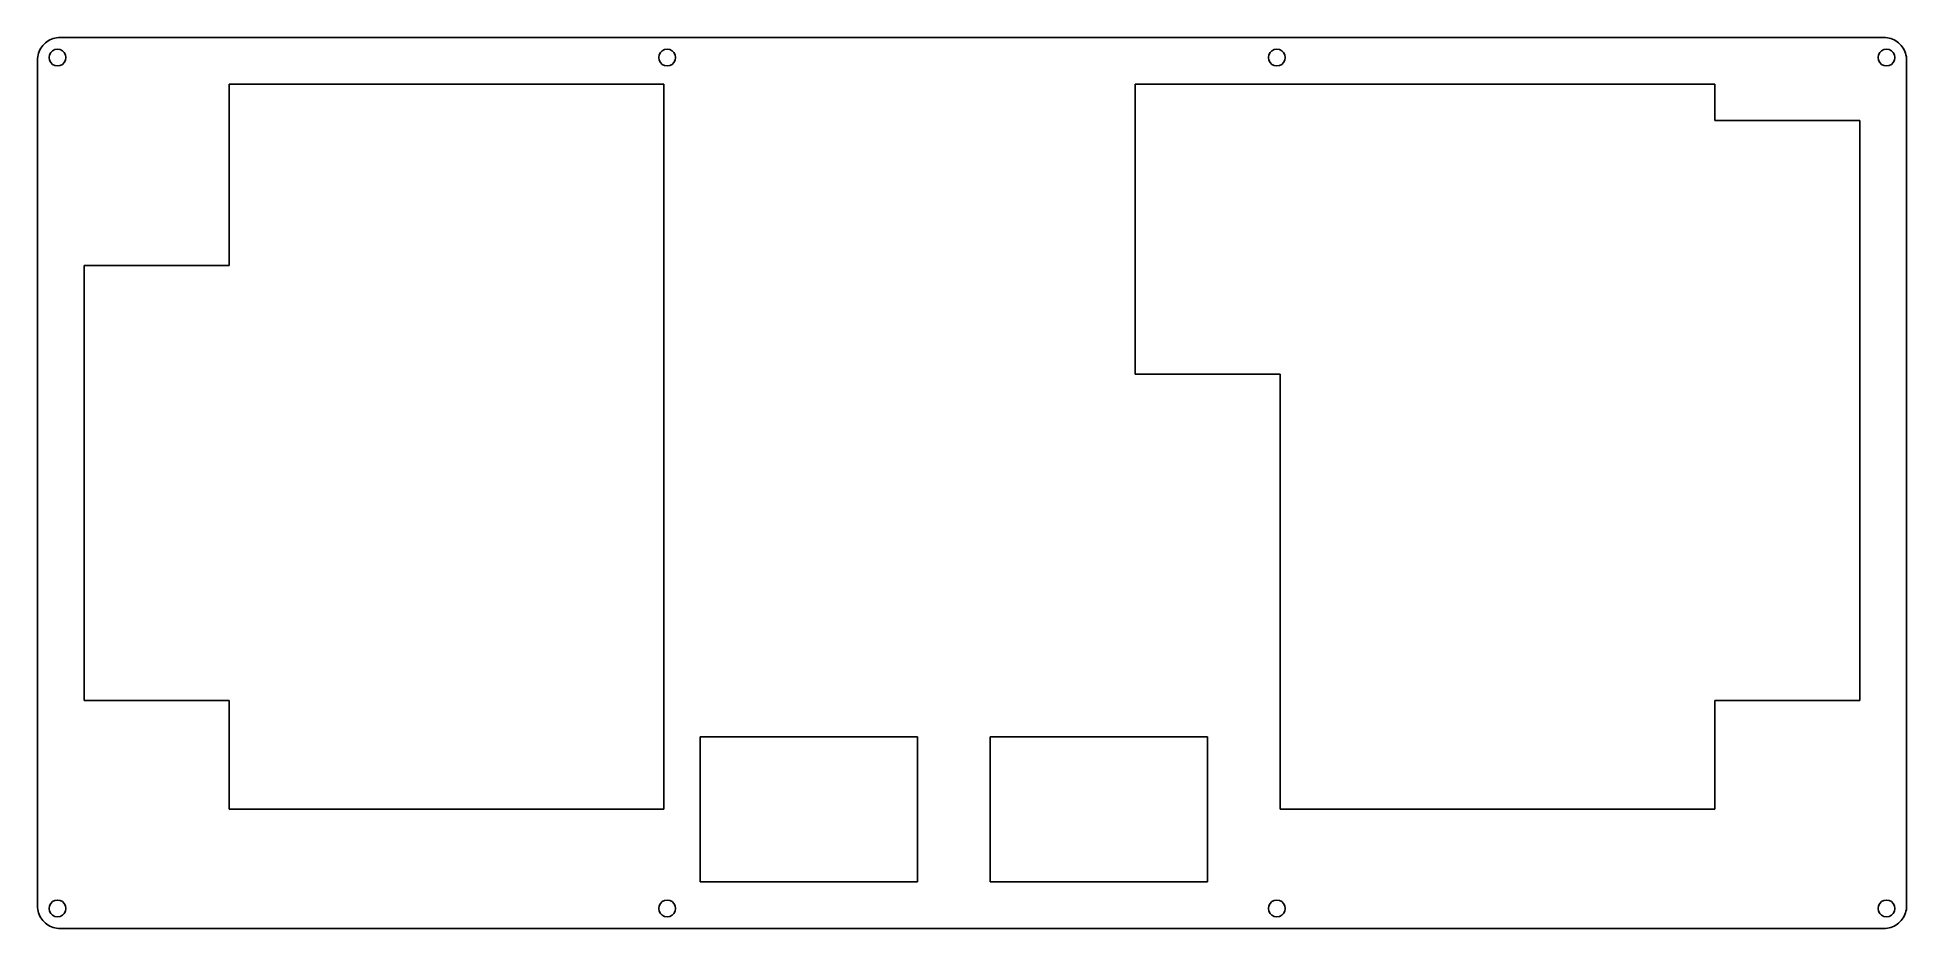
# Model space of a CAD drawing. Extents: x 0 to 246, y 0 to 117.
import ezdxf

# ---------------------------------------------------------------- set-up
doc = ezdxf.new("R2010")
doc.units = 0
doc.layers.get('0').update_dxf_attribs({"linetype": 'CONTINUOUS'})

msp = doc.modelspace()

# ---------------------------------------------------------------- linework, layer by layer
at = {"color": 0}
for p, q in [((0.322461, 115.305), (0.420303, 115.518)), ((0.420303, 115.518), (0.537436, 115.723)), ((0.537436, 115.723), (0.666972, 115.919)), ((0.666972, 115.919), (0.813043, 116.105)), ((0.813043, 116.105), (0.972894, 116.277)), ((0.972894, 116.277), (1.14515, 116.437)), ((1.14515, 116.437), (1.33119, 116.584)), ((1.33119, 116.584), (1.52687, 116.713)), ((1.52687, 116.713), (1.7322, 116.83)), ((1.7322, 116.83), (1.94579, 116.928)), ((1.94579, 116.928), (2.16628, 117.009)), ((2.40468, 115.553), (2.09737, 115.395)), ((2.16628, 117.009), (2.39365, 117.074)), ((2.39365, 117.074), (2.62516, 117.119)), ((2.74505, 115.605), (2.40468, 115.553)), ((2.62516, 117.119), (2.85943, 117.147)), ((3.08405, 115.553), (2.74505, 115.605)), ((2.85943, 117.147), (3.09507, 117.157)), ((3.39135, 115.395), (3.08405, 115.553)), ((3.09507, 117.157), (242.758, 117.155)), ((82.5253, 115.553), (82.2194, 115.395)), ((82.8657, 115.605), (82.5253, 115.553)), ((83.2058, 115.553), (82.8657, 115.605)), ((83.512, 115.395), (83.2058, 115.553)), ((162.647, 115.553), (162.34, 115.395)), ((162.986, 115.605), (162.647, 115.553)), ((163.327, 115.553), (162.986, 115.605)), ((163.632, 115.395), (163.327, 115.553)), ((242.768, 115.553), (242.46, 115.395)), ((242.758, 117.155), (242.992, 117.147)), ((243.108, 115.605), (242.768, 115.553)), ((242.992, 117.147), (243.227, 117.119)), ((243.448, 115.553), (243.108, 115.605)), ((243.227, 117.119), (243.458, 117.074)), ((243.754, 115.395), (243.448, 115.553)), ((243.458, 117.074), (243.685, 117.009)), ((243.685, 117.009), (243.906, 116.928)), ((243.906, 116.928), (244.119, 116.83)), ((244.119, 116.83), (244.325, 116.713)), ((244.325, 116.713), (244.521, 116.584)), ((244.521, 116.584), (244.705, 116.437)), ((244.705, 116.437), (244.879, 116.277)), ((244.879, 116.277), (245.039, 116.105)), ((245.039, 116.105), (245.185, 115.919)), ((245.185, 115.919), (245.316, 115.723)), ((245.316, 115.723), (245.431, 115.518)), ((245.431, 115.518), (245.529, 115.305)), ((0.093707, 3.07992), (0.095085, 114.155)), ((0.095085, 114.155), (0.103353, 114.391)), ((0.103353, 114.391), (0.130914, 114.625)), ((0.130914, 114.625), (0.176389, 114.857)), ((0.176389, 114.857), (0.241157, 115.084)), ((0.241157, 115.084), (0.322461, 115.305)), ((1.69774, 114.846), (1.64538, 114.505)), ((1.64538, 114.505), (1.69774, 114.166)), ((1.85484, 115.153), (1.69774, 114.846)), ((1.69774, 114.166), (1.85484, 113.859)), ((2.09737, 115.395), (1.85484, 115.153)), ((1.85484, 113.859), (2.09737, 113.617)), ((2.09737, 113.617), (2.40468, 113.459)), ((2.40468, 113.459), (2.74505, 113.406)), ((2.74505, 113.406), (3.08405, 113.459)), ((3.08405, 113.459), (3.39135, 113.617)), ((3.63389, 115.153), (3.39135, 115.395)), ((3.39135, 113.617), (3.63389, 113.859)), ((3.79099, 114.846), (3.63389, 115.153)), ((3.63389, 113.859), (3.79099, 114.166)), ((3.84471, 114.505), (3.79099, 114.846)), ((3.79099, 114.166), (3.84471, 114.505)), ((81.8197, 114.846), (81.7658, 114.505)), ((81.7658, 114.505), (81.8197, 114.166)), ((81.9753, 115.153), (81.8197, 114.846)), ((81.8197, 114.166), (81.9753, 113.859)), ((82.2194, 115.395), (81.9753, 115.153)), ((81.9753, 113.859), (82.2194, 113.617)), ((82.2194, 113.617), (82.5253, 113.459)), ((82.5253, 113.459), (82.8657, 113.406)), ((82.8657, 113.406), (83.2058, 113.459)), ((83.2058, 113.459), (83.512, 113.617)), ((83.7558, 115.153), (83.512, 115.395)), ((83.512, 113.617), (83.7558, 113.859)), ((83.9114, 114.846), (83.7558, 115.153)), ((83.7558, 113.859), (83.9114, 114.166)), ((83.9653, 114.505), (83.9114, 114.846)), ((83.9114, 114.166), (83.9653, 114.505)), ((161.94, 114.846), (161.887, 114.505)), ((161.887, 114.505), (161.94, 114.166)), ((162.097, 115.153), (161.94, 114.846)), ((161.94, 114.166), (162.097, 113.859)), ((162.34, 115.395), (162.097, 115.153)), ((162.097, 113.859), (162.34, 113.617)), ((162.34, 113.617), (162.647, 113.459)), ((162.647, 113.459), (162.986, 113.406)), ((162.986, 113.406), (163.327, 113.459)), ((163.327, 113.459), (163.632, 113.617)), ((163.876, 115.153), (163.632, 115.395)), ((163.632, 113.617), (163.876, 113.859)), ((164.034, 114.846), (163.876, 115.153)), ((163.876, 113.859), (164.034, 114.166)), ((164.087, 114.505), (164.034, 114.846)), ((164.034, 114.166), (164.087, 114.505)), ((242.062, 114.846), (242.008, 114.505)), ((242.008, 114.505), (242.062, 114.166)), ((242.218, 115.153), (242.062, 114.846)), ((242.062, 114.166), (242.218, 113.859)), ((242.46, 115.395), (242.218, 115.153)), ((242.218, 113.859), (242.46, 113.617)), ((242.46, 113.617), (242.768, 113.459)), ((242.768, 113.459), (243.108, 113.406)), ((243.108, 113.406), (243.448, 113.459)), ((243.448, 113.459), (243.754, 113.617)), ((243.998, 115.153), (243.754, 115.395)), ((243.754, 113.617), (243.998, 113.859)), ((244.154, 114.846), (243.998, 115.153)), ((243.998, 113.859), (244.154, 114.166)), ((244.208, 114.505), (244.154, 114.846)), ((244.154, 114.166), (244.208, 114.505)), ((245.529, 115.305), (245.611, 115.084)), ((245.611, 115.084), (245.675, 114.857)), ((245.675, 114.857), (245.721, 114.625)), ((245.721, 114.625), (245.748, 114.391)), ((245.748, 114.391), (245.758, 114.155)), ((245.758, 114.155), (245.758, 3.07992)), ((25.2939, 111.006), (25.2939, 87.194)), ((82.4452, 111.006), (25.2939, 111.006)), ((82.4452, 15.7551), (82.4452, 111.006)), ((144.356, 111.006), (144.356, 72.9051)), ((220.558, 111.006), (144.356, 111.006)), ((220.558, 106.244), (220.558, 111.006)), ((239.608, 106.244), (220.558, 106.244)), ((239.608, 30.0426), (239.608, 106.244)), ((25.2939, 87.194), (6.24388, 87.194)), ((6.24388, 87.194), (6.24388, 30.0426)), ((144.356, 72.9051), (163.406, 72.9051)), ((163.406, 72.9051), (163.406, 15.7551)), ((6.24388, 30.0426), (25.2939, 30.0426)), ((25.2939, 30.0426), (25.2939, 15.7551)), ((220.558, 15.7551), (220.558, 30.0426)), ((220.558, 30.0426), (239.608, 30.0426)), ((87.2063, 25.2815), (115.783, 25.2815)), ((87.2063, 6.23013), (87.2063, 25.2815)), ((115.783, 25.2815), (115.783, 6.23013)), ((125.306, 25.2815), (153.883, 25.2815)), ((125.306, 6.23013), (125.306, 25.2815)), ((153.883, 25.2815), (153.883, 6.23013)), ((25.2939, 15.7551), (82.4452, 15.7551)), ((163.406, 15.7551), (220.558, 15.7551)), ((115.783, 6.23013), (87.2063, 6.23013)), ((153.883, 6.23013), (125.306, 6.23013)), ((0.103353, 2.84427), (0.093707, 3.07992)), ((0.130914, 2.61001), (0.103353, 2.84427)), ((0.176389, 2.37987), (0.130914, 2.61001)), ((1.69774, 3.07027), (1.64538, 2.72989)), ((1.64538, 2.72989), (1.69774, 2.39089)), ((1.85484, 3.37619), (1.69774, 3.07027)), ((2.09737, 3.6201), (1.85484, 3.37619)), ((2.40468, 3.77719), (2.09737, 3.6201)), ((2.74505, 3.82958), (2.40468, 3.77719)), ((3.08405, 3.77719), (2.74505, 3.82958)), ((3.39135, 3.6201), (3.08405, 3.77719)), ((3.63389, 3.37619), (3.39135, 3.6201)), ((3.79099, 3.07027), (3.63389, 3.37619)), ((3.84471, 2.72989), (3.79099, 3.07027)), ((3.79099, 2.39089), (3.84471, 2.72989)), ((81.8197, 3.07027), (81.7658, 2.72989)), ((81.7658, 2.72989), (81.8197, 2.39089)), ((81.9753, 3.37619), (81.8197, 3.07027)), ((82.2194, 3.6201), (81.9753, 3.37619)), ((82.5253, 3.77719), (82.2194, 3.6201)), ((82.8657, 3.82958), (82.5253, 3.77719)), ((83.2058, 3.77719), (82.8657, 3.82958)), ((83.512, 3.6201), (83.2058, 3.77719)), ((83.7558, 3.37619), (83.512, 3.6201)), ((83.9114, 3.07027), (83.7558, 3.37619)), ((83.9653, 2.72989), (83.9114, 3.07027)), ((83.9114, 2.39089), (83.9653, 2.72989)), ((161.94, 3.07027), (161.887, 2.72989)), ((161.887, 2.72989), (161.94, 2.39089)), ((162.097, 3.37619), (161.94, 3.07027)), ((162.34, 3.6201), (162.097, 3.37619)), ((162.647, 3.77719), (162.34, 3.6201)), ((162.986, 3.82958), (162.647, 3.77719)), ((163.327, 3.77719), (162.986, 3.82958)), ((163.632, 3.6201), (163.327, 3.77719)), ((163.876, 3.37619), (163.632, 3.6201)), ((164.034, 3.07027), (163.876, 3.37619)), ((164.087, 2.72989), (164.034, 3.07027)), ((164.034, 2.39089), (164.087, 2.72989)), ((242.062, 3.07027), (242.008, 2.72989)), ((242.008, 2.72989), (242.062, 2.39089)), ((242.218, 3.37619), (242.062, 3.07027)), ((242.46, 3.6201), (242.218, 3.37619)), ((242.768, 3.77719), (242.46, 3.6201)), ((243.108, 3.82958), (242.768, 3.77719)), ((243.448, 3.77719), (243.108, 3.82958)), ((243.754, 3.6201), (243.448, 3.77719)), ((243.998, 3.37619), (243.754, 3.6201)), ((244.154, 3.07027), (243.998, 3.37619)), ((244.208, 2.72989), (244.154, 3.07027)), ((244.154, 2.39089), (244.208, 2.72989)), ((245.721, 2.61001), (245.675, 2.37987)), ((245.748, 2.84427), (245.721, 2.61001)), ((245.758, 3.07992), (245.748, 2.84427)), ((0.241157, 2.15249), (0.176389, 2.37987)), ((0.322461, 1.93201), (0.241157, 2.15249)), ((0.420303, 1.71841), (0.322461, 1.93201)), ((0.537436, 1.51309), (0.420303, 1.71841)), ((0.666972, 1.31603), (0.537436, 1.51309)), ((0.813043, 1.13137), (0.666972, 1.31603)), ((0.972894, 0.959115), (0.813043, 1.13137)), ((1.14515, 0.799264), (0.972894, 0.959115)), ((1.33119, 0.653189), (1.14515, 0.799264)), ((1.52687, 0.522277), (1.33119, 0.653189)), ((1.7322, 0.40652), (1.52687, 0.522277)), ((1.69774, 2.39089), (1.85484, 2.08359)), ((1.94579, 0.308681), (1.7322, 0.40652)), ((1.85484, 2.08359), (2.09737, 1.84106)), ((2.16628, 0.225998), (1.94579, 0.308681)), ((2.09737, 1.84106), (2.40468, 1.68396)), ((2.39365, 0.162609), (2.16628, 0.225998)), ((2.62516, 0.117133), (2.39365, 0.162609)), ((2.40468, 1.68396), (2.74505, 1.63022)), ((2.85943, 0.089572), (2.62516, 0.117133)), ((2.74505, 1.63022), (3.08405, 1.68396)), ((3.09507, 0.079926), (2.85943, 0.089572)), ((3.08405, 1.68396), (3.39135, 1.84106)), ((242.758, 0.079926), (3.09507, 0.079926)), ((3.39135, 1.84106), (3.63389, 2.08359)), ((3.63389, 2.08359), (3.79099, 2.39089)), ((81.8197, 2.39089), (81.9753, 2.08359)), ((81.9753, 2.08359), (82.2194, 1.84106)), ((82.2194, 1.84106), (82.5253, 1.68396)), ((82.5253, 1.68396), (82.8657, 1.63022)), ((82.8657, 1.63022), (83.2058, 1.68396)), ((83.2058, 1.68396), (83.512, 1.84106)), ((83.512, 1.84106), (83.7558, 2.08359)), ((83.7558, 2.08359), (83.9114, 2.39089)), ((161.94, 2.39089), (162.097, 2.08359)), ((162.097, 2.08359), (162.34, 1.84106)), ((162.34, 1.84106), (162.647, 1.68396)), ((162.647, 1.68396), (162.986, 1.63022)), ((162.986, 1.63022), (163.327, 1.68396)), ((163.327, 1.68396), (163.632, 1.84106)), ((163.632, 1.84106), (163.876, 2.08359)), ((163.876, 2.08359), (164.034, 2.39089)), ((242.062, 2.39089), (242.218, 2.08359)), ((242.218, 2.08359), (242.46, 1.84106)), ((242.46, 1.84106), (242.768, 1.68396)), ((242.992, 0.089572), (242.758, 0.079926)), ((242.768, 1.68396), (243.108, 1.63022)), ((243.227, 0.117133), (242.992, 0.089572)), ((243.108, 1.63022), (243.448, 1.68396)), ((243.458, 0.162609), (243.227, 0.117133)), ((243.448, 1.68396), (243.754, 1.84106)), ((243.685, 0.225998), (243.458, 0.162609)), ((243.906, 0.308681), (243.685, 0.225998)), ((243.754, 1.84106), (243.998, 2.08359)), ((244.119, 0.40652), (243.906, 0.308681)), ((243.998, 2.08359), (244.154, 2.39089)), ((244.325, 0.522277), (244.119, 0.40652)), ((244.521, 0.653189), (244.325, 0.522277)), ((244.705, 0.799264), (244.521, 0.653189)), ((244.879, 0.959115), (244.705, 0.799264)), ((245.039, 1.13137), (244.879, 0.959115)), ((245.185, 1.31603), (245.039, 1.13137)), ((245.316, 1.51309), (245.185, 1.31603)), ((245.431, 1.71841), (245.316, 1.51309)), ((245.529, 1.93201), (245.431, 1.71841)), ((245.611, 2.15249), (245.529, 1.93201)), ((245.675, 2.37987), (245.611, 2.15249))]:
    msp.add_line(p, q, dxfattribs=at)

doc.saveas('drawing.dxf')
